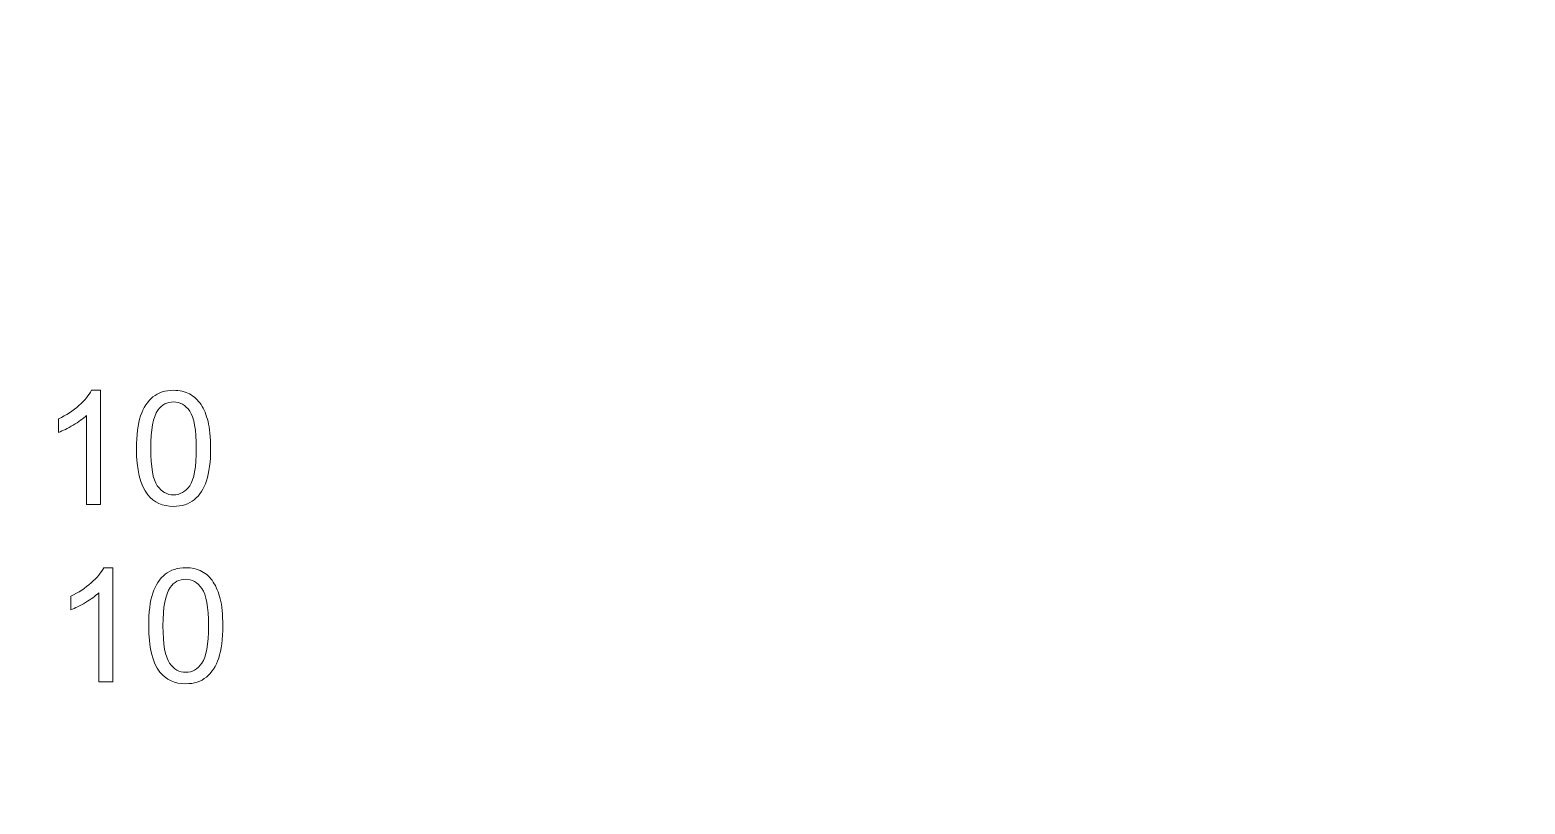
# Model space of a CAD drawing. Header units: millimetres. Extents: x -712 to 738, y -887 to 928.
# Drawn here: x 519.8 to 626.2, y -249.2 to -194.1 of the extents above; entities that cross this region are included whole.
import ezdxf

# ---------------------------------------------------------------- set-up
doc = ezdxf.new("R2010")
doc.units = ezdxf.units.MM
doc.header["$MEASUREMENT"] = 0
doc.layers.add('layer 1', color=7, linetype='Continuous')

msp = doc.modelspace()

# ---------------------------------------------------------------- linework, layer by layer
at = {"layer": 'layer 1', "lineweight": 9}
msp.add_open_spline([(-681.7377, -887.4186), (-681.7377, -887.4186), (706.7376, -887.4186), (706.7376, -887.4186), (706.7376, -887.4186), (723.657, -887.4186), (737.5, -873.5754), (737.5, -856.6561), (737.5, -856.6561), (737.5, -856.6561), (737.5, 556.8187), (737.5, 556.8187), (737.5, 556.8187), (737.5, 573.7381), (723.657, 587.5812), (706.7376, 587.5812), (706.7376, 587.5812), (706.7376, 587.5812), (-681.7377, 587.5812), (-681.7377, 587.5812), (-681.7377, 587.5812), (-698.657, 587.5812), (-712.5, 573.7381), (-712.5, 556.8187), (-712.5, 556.8187), (-712.5, 556.8187), (-712.5, -856.6561), (-712.5, -856.6561), (-712.5, -856.6561), (-712.5, -873.5754), (-698.657, -887.4186), (-681.7377, -887.4186)], degree=3, knots=[0, 0, 0, 0, 0.11111111, 0.11111111, 0.11111111, 0.11111111, 0.22222222, 0.22222222, 0.22222222, 0.22222222, 0.33333333, 0.33333333, 0.33333333, 0.33333333, 0.44444444, 0.44444444, 0.44444444, 0.44444444, 0.55555556, 0.55555556, 0.55555556, 0.55555556, 0.66666667, 0.66666667, 0.66666667, 0.66666667, 0.77777778, 0.77777778, 0.77777778, 0.77777778, 1, 1, 1, 1], dxfattribs=at)
at = {"layer": 'layer 1', "color": 250, "lineweight": 9}
for points, knots in [([(524.8386, -227.8837), (524.8386, -227.8837), (523.8424, -227.8837), (523.8424, -227.8837), (523.8424, -227.8837), (523.8424, -227.8837), (523.8424, -221.5582), (523.8424, -221.5582), (523.8424, -221.5582), (523.6028, -221.7877), (523.2877, -222.0154), (522.8991, -222.243), (522.8991, -222.243), (522.5104, -222.4707), (522.1595, -222.6419), (521.8501, -222.7548), (521.8501, -222.7548), (521.8501, -222.7548), (521.8501, -221.7952), (521.8501, -221.7952), (521.8501, -221.7952), (522.4066, -221.5356), (522.8935, -221.2195), (523.3104, -220.847), (523.3104, -220.847), (523.7273, -220.4763), (524.0236, -220.1169), (524.1971, -219.767), (524.1971, -219.767), (524.1971, -219.767), (524.8386, -219.767), (524.8386, -219.767), (524.8386, -219.767), (524.8386, -219.767), (524.8386, -227.8837), (524.8386, -227.8837)], [0, 0, 0, 0, 0.1, 0.1, 0.1, 0.1, 0.2, 0.2, 0.2, 0.2, 0.3, 0.3, 0.3, 0.3, 0.4, 0.4, 0.4, 0.4, 0.5, 0.5, 0.5, 0.5, 0.6, 0.6, 0.6, 0.6, 0.7, 0.7, 0.7, 0.7, 0.8, 0.8, 0.8, 0.8, 1, 1, 1, 1]), ([(527.3987, -223.895), (527.3987, -222.941), (527.4969, -222.1696), (527.693, -221.5864), (527.693, -221.5864), (527.8912, -221.0012), (528.1836, -220.5516), (528.5722, -220.2374), (528.5722, -220.2374), (528.959, -219.9231), (529.4476, -219.767), (530.0363, -219.767), (530.0363, -219.767), (530.4702, -219.767), (530.8513, -219.8535), (531.1815, -220.0285), (531.1815, -220.0285), (531.5098, -220.2035), (531.7814, -220.4556), (531.9927, -220.7849), (531.9927, -220.7849), (532.2041, -221.1122), (532.3701, -221.513), (532.4909, -221.9852), (532.4909, -221.9852), (532.6135, -222.4575), (532.6739, -223.0953), (532.6739, -223.895), (532.6739, -223.895), (532.6739, -224.8432), (532.5757, -225.6109), (532.3814, -226.1941), (532.3814, -226.1941), (532.1871, -226.7793), (531.8947, -227.2289), (531.506, -227.545), (531.506, -227.545), (531.1192, -227.8611), (530.6287, -228.0192), (530.0363, -228.0192), (530.0363, -228.0192), (529.2571, -228.0192), (528.6439, -227.7426), (528.1987, -227.1876), (528.1987, -227.1876), (527.6647, -226.5102), (527.3987, -225.4133), (527.3987, -223.895)], [0, 0, 0, 0, 0.07692308, 0.07692308, 0.07692308, 0.07692308, 0.15384615, 0.15384615, 0.15384615, 0.15384615, 0.23076923, 0.23076923, 0.23076923, 0.23076923, 0.30769231, 0.30769231, 0.30769231, 0.30769231, 0.38461538, 0.38461538, 0.38461538, 0.38461538, 0.46153846, 0.46153846, 0.46153846, 0.46153846, 0.53846154, 0.53846154, 0.53846154, 0.53846154, 0.61538462, 0.61538462, 0.61538462, 0.61538462, 0.69230769, 0.69230769, 0.69230769, 0.69230769, 0.76923077, 0.76923077, 0.76923077, 0.76923077, 0.84615385, 0.84615385, 0.84615385, 0.84615385, 1, 1, 1, 1]), ([(528.4175, -223.8987), (528.4175, -225.2289), (528.5722, -226.1132), (528.8836, -226.5497), (528.8836, -226.5497), (529.1948, -226.9881), (529.5797, -227.2064), (530.0363, -227.2064), (530.0363, -227.2064), (530.4929, -227.2064), (530.8778, -226.9862), (531.189, -226.5478), (531.189, -226.5478), (531.5004, -226.1076), (531.6551, -225.2252), (531.6551, -223.8987), (531.6551, -223.8987), (531.6551, -222.5685), (531.5004, -221.6842), (531.189, -221.2477), (531.189, -221.2477), (530.8797, -220.8093), (530.491, -220.5911), (530.025, -220.5911), (530.025, -220.5911), (529.5684, -220.5911), (529.2024, -220.7849), (528.9288, -221.1706), (528.9288, -221.1706), (528.5874, -221.6616), (528.4175, -222.5723), (528.4175, -223.8987)], [0, 0, 0, 0, 0.11111111, 0.11111111, 0.11111111, 0.11111111, 0.22222222, 0.22222222, 0.22222222, 0.22222222, 0.33333333, 0.33333333, 0.33333333, 0.33333333, 0.44444444, 0.44444444, 0.44444444, 0.44444444, 0.55555556, 0.55555556, 0.55555556, 0.55555556, 0.66666667, 0.66666667, 0.66666667, 0.66666667, 0.77777778, 0.77777778, 0.77777778, 0.77777778, 1, 1, 1, 1]), ([(525.7075, -240.4953), (525.7075, -240.4953), (524.7112, -240.4953), (524.7112, -240.4953), (524.7112, -240.4953), (524.7112, -240.4953), (524.7112, -234.1698), (524.7112, -234.1698), (524.7112, -234.1698), (524.4717, -234.3993), (524.1566, -234.627), (523.768, -234.8546), (523.768, -234.8546), (523.3793, -235.0823), (523.0284, -235.2535), (522.719, -235.3664), (522.719, -235.3664), (522.719, -235.3664), (522.719, -234.4068), (522.719, -234.4068), (522.719, -234.4068), (523.2755, -234.1472), (523.7623, -233.8311), (524.1793, -233.4586), (524.1793, -233.4586), (524.5962, -233.0879), (524.8924, -232.7285), (525.066, -232.3786), (525.066, -232.3786), (525.066, -232.3786), (525.7075, -232.3786), (525.7075, -232.3786), (525.7075, -232.3786), (525.7075, -232.3786), (525.7075, -240.4953), (525.7075, -240.4953)], [0, 0, 0, 0, 0.1, 0.1, 0.1, 0.1, 0.2, 0.2, 0.2, 0.2, 0.3, 0.3, 0.3, 0.3, 0.4, 0.4, 0.4, 0.4, 0.5, 0.5, 0.5, 0.5, 0.6, 0.6, 0.6, 0.6, 0.7, 0.7, 0.7, 0.7, 0.8, 0.8, 0.8, 0.8, 1, 1, 1, 1]), ([(528.2676, -236.5066), (528.2676, -235.5526), (528.3658, -234.7812), (528.5619, -234.198), (528.5619, -234.198), (528.7601, -233.6128), (529.0525, -233.1632), (529.4411, -232.849), (529.4411, -232.849), (529.8279, -232.5347), (530.3165, -232.3786), (530.9051, -232.3786), (530.9051, -232.3786), (531.3391, -232.3786), (531.7202, -232.4651), (532.0504, -232.6401), (532.0504, -232.6401), (532.3787, -232.8151), (532.6503, -233.0672), (532.8616, -233.3965), (532.8616, -233.3965), (533.073, -233.7238), (533.2389, -234.1246), (533.3598, -234.5968), (533.3598, -234.5968), (533.4824, -235.0691), (533.5428, -235.7069), (533.5428, -236.5066), (533.5428, -236.5066), (533.5428, -237.4548), (533.4446, -238.2225), (533.2503, -238.8057), (533.2503, -238.8057), (533.0559, -239.3909), (532.7635, -239.8405), (532.3749, -240.1566), (532.3749, -240.1566), (531.9881, -240.4727), (531.4976, -240.6308), (530.9051, -240.6308), (530.9051, -240.6308), (530.126, -240.6308), (529.5128, -240.3542), (529.0676, -239.7992), (529.0676, -239.7992), (528.5336, -239.1218), (528.2676, -238.0249), (528.2676, -236.5066)], [0, 0, 0, 0, 0.07692308, 0.07692308, 0.07692308, 0.07692308, 0.15384615, 0.15384615, 0.15384615, 0.15384615, 0.23076923, 0.23076923, 0.23076923, 0.23076923, 0.30769231, 0.30769231, 0.30769231, 0.30769231, 0.38461538, 0.38461538, 0.38461538, 0.38461538, 0.46153846, 0.46153846, 0.46153846, 0.46153846, 0.53846154, 0.53846154, 0.53846154, 0.53846154, 0.61538462, 0.61538462, 0.61538462, 0.61538462, 0.69230769, 0.69230769, 0.69230769, 0.69230769, 0.76923077, 0.76923077, 0.76923077, 0.76923077, 0.84615385, 0.84615385, 0.84615385, 0.84615385, 1, 1, 1, 1]), ([(529.2864, -236.5103), (529.2864, -237.8405), (529.4411, -238.7248), (529.7525, -239.1613), (529.7525, -239.1613), (530.0637, -239.5997), (530.4486, -239.818), (530.9051, -239.818), (530.9051, -239.818), (531.3618, -239.818), (531.7466, -239.5978), (532.0579, -239.1594), (532.0579, -239.1594), (532.3693, -238.7192), (532.524, -237.8368), (532.524, -236.5103), (532.524, -236.5103), (532.524, -235.1801), (532.3693, -234.2958), (532.0579, -233.8593), (532.0579, -233.8593), (531.7486, -233.4209), (531.3599, -233.2027), (530.8939, -233.2027), (530.8939, -233.2027), (530.4373, -233.2027), (530.0712, -233.3965), (529.7977, -233.7822), (529.7977, -233.7822), (529.4563, -234.2732), (529.2864, -235.1839), (529.2864, -236.5103)], [0, 0, 0, 0, 0.11111111, 0.11111111, 0.11111111, 0.11111111, 0.22222222, 0.22222222, 0.22222222, 0.22222222, 0.33333333, 0.33333333, 0.33333333, 0.33333333, 0.44444444, 0.44444444, 0.44444444, 0.44444444, 0.55555556, 0.55555556, 0.55555556, 0.55555556, 0.66666667, 0.66666667, 0.66666667, 0.66666667, 0.77777778, 0.77777778, 0.77777778, 0.77777778, 1, 1, 1, 1])]:
    msp.add_open_spline(points, degree=3, knots=knots, dxfattribs=at)

doc.saveas('drawing.dxf')
